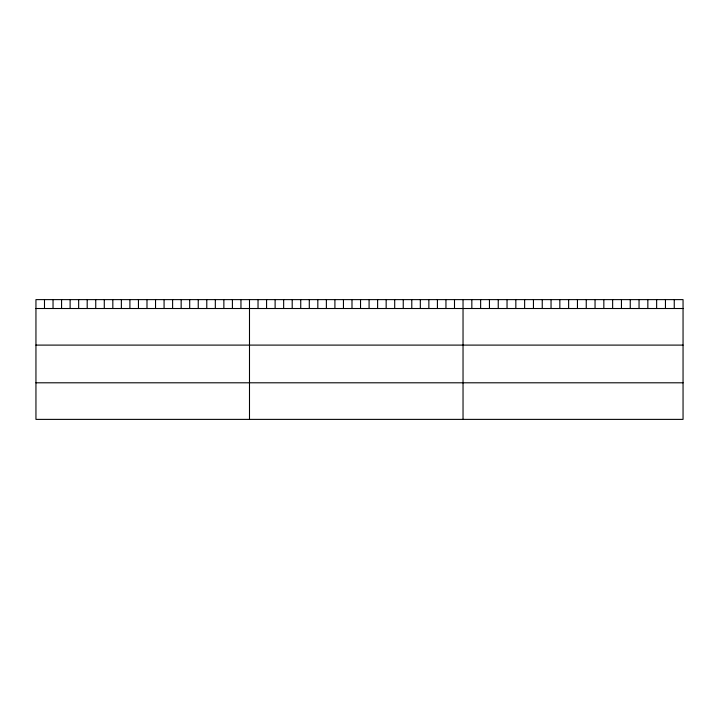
<?xml version="1.0" encoding="UTF-8"?>
<svg xmlns="http://www.w3.org/2000/svg" width="719" height="719" viewBox="0 0 719 719"><rect width="100%" height="100%" fill="white"/><g stroke="black" fill="none" stroke-linecap="round" stroke-linejoin="round"><path stroke-width="1.08" d="M683.05 308.514L683.05 419.384L35.95 419.384L35.95 299.616L683.05 299.616L683.05 308.514L35.95 308.514M35.95 345.102L683.05 345.102M35.95 382.796L683.05 382.796M674.251 299.616L674.251 308.514M665.452 299.616L665.452 308.514M656.645 299.616L656.645 308.514M647.846 299.616L647.846 308.514M639.047 299.616L639.047 308.514M630.248 299.616L630.248 308.514M621.45 299.616L621.45 308.514M612.642 299.616L612.642 308.514M603.843 299.616L603.843 308.514M595.044 299.616L595.044 308.514M586.246 299.616L586.246 308.514M577.447 299.616L577.447 308.514M568.639 299.616L568.639 308.514M559.84 299.616L559.84 308.514M551.042 299.616L551.042 308.514M542.243 299.616L542.243 308.514M533.444 299.616L533.444 308.514M524.636 299.616L524.636 308.514M515.838 299.616L515.838 308.514M507.039 299.616L507.039 308.514M498.24 299.616L498.24 308.514M489.441 299.616L489.441 308.514M480.634 299.616L480.634 308.514M471.835 299.616L471.835 308.514M463.036 299.616L463.036 419.384M454.498 299.616L454.498 308.514M445.951 299.616L445.951 308.514M437.413 299.616L437.413 308.514M428.866 299.616L428.866 308.514M420.327 299.616L420.327 308.514M411.789 299.616L411.789 308.514M403.242 299.616L403.242 308.514M394.704 299.616L394.704 308.514M386.157 299.616L386.157 308.514M377.619 299.616L377.619 308.514M369.081 299.616L369.081 308.514M360.534 299.616L360.534 308.514M351.995 299.616L351.995 308.514M343.448 299.616L343.448 308.514M334.91 299.616L334.91 308.514M326.372 299.616L326.372 308.514M317.825 299.616L317.825 308.514M309.287 299.616L309.287 308.514M300.74 299.616L300.74 308.514M292.202 299.616L292.202 308.514M283.663 299.616L283.663 308.514M275.116 299.616L275.116 308.514M266.578 299.616L266.578 308.514M258.031 299.616L258.031 308.514M249.493 299.616L249.493 419.384M240.955 299.616L240.955 308.514M232.408 299.616L232.408 308.514M223.87 299.616L223.87 308.514M215.323 299.616L215.323 308.514M206.784 299.616L206.784 308.514M198.246 299.616L198.246 308.514M189.699 299.616L189.699 308.514M181.161 299.616L181.161 308.514M172.614 299.616L172.614 308.514M164.076 299.616L164.076 308.514M155.538 299.616L155.538 308.514M146.991 299.616L146.991 308.514M138.452 299.616L138.452 308.514M129.905 299.616L129.905 308.514M121.367 299.616L121.367 308.514M112.829 299.616L112.829 308.514M104.282 299.616L104.282 308.514M95.744 299.616L95.744 308.514M87.197 299.616L87.197 308.514M78.659 299.616L78.659 308.514M70.12 299.616L70.12 308.514M61.573 299.616L61.573 308.514M53.035 299.616L53.035 308.514M44.488 299.616L44.488 308.514"/></g></svg>
